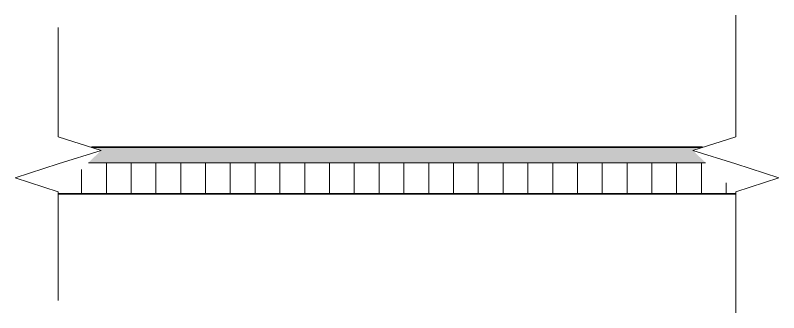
# Model space of a CAD drawing. Header units: millimetres. Extents: x -60946 to 138510, y -262288 to 24501.
# Drawn here: x 84813 to 86045, y -194608 to -194128 of the extents above; entities that cross this region are included whole.
import ezdxf

# ---------------------------------------------------------------- set-up
doc = ezdxf.new("R2010")
doc.units = ezdxf.units.MM
for name, color, linetype, lineweight in [('Аннотация', 7, 'Continuous', 20), ('Стены разрез', 7, 'Continuous', 35), ('Стены штриховка', 7, 'Continuous', 9), ('Узлы', 7, 'Continuous', 18)]:
    doc.layers.add(name, color=color, linetype=linetype, lineweight=lineweight)

# ---------------------------------------------------------------- blocks, each defined once
blk = doc.blocks.new('Family - ___-2739855-УО кладочный 4 эт')
at = {"layer": 'Стены разрез', "lineweight": 20, "true_color": 0x0080c0}
blk.add_hatch(color=142, dxfattribs=at).paths.add_polyline_path([(193, 4262.8), (172.3, 4282.8), (188.1, 4287.8), (-797.8, 4287.8), (-782.1, 4282.8), (-802.7, 4262.8), (172.3, 4262.8)])
at = {"layer": 'Стены разрез', "lineweight": 9, "true_color": 0x0080c0}
h = blk.add_hatch(dxfattribs=at)
h.set_pattern_fill('FP_10', color=142, style=0, pattern_type=2)
h.set_pattern_definition([(90, (0, 0), (-40, 2e-15), [])])
h.paths.add_polyline_path([(-782.1, 4212.8), (241.6, 4212.8), (241.6, 4215.7), (193, 4262.8), (-802.7, 4262.8), (-851.4, 4215.7), (-851.4, 4212.8)])
at = {"layer": 'Стены разрез'}
for p, q in [((188.1, 4287.8), (-797.8, 4287.8)), ((-851.4, 4212.8), (241.6, 4212.8))]:
    blk.add_line(p, q, dxfattribs=at)
at = {"layer": 'Стены штриховка'}
blk.add_line((193, 4262.8), (-802.7, 4262.8), dxfattribs=at)
blk = doc.blocks.new('ADSK_Обрыв_Линия1 - По умолчанию-2621347-УО кладочный 4 эт')
at = {"layer": 'Узлы', "lineweight": 20}
for p, q in [((10406.3, 5554.6), (10406.3, 5478.6)), ((10406.3, 5389.6), (10406.3, 5314.6))]:
    blk.add_line(p, q, dxfattribs=at)
blk = doc.blocks.new('ADSK_Обрыв_Линия1 - По умолчанию-2621349-УО кладочный 4 эт')
at = {"layer": 'Узлы', "lineweight": 20}
for p, q in [((9313.3, 5534.6), (9313.3, 5478.6)), ((9313.3, 5389.6), (9313.3, 5334.6))]:
    blk.add_line(p, q, dxfattribs=at)

msp = doc.modelspace()

# ---------------------------------------------------------------- linework, layer by layer
at = {"layer": 'Аннотация'}
for p, q in [((85975.3905, -194247.6856), (85975.3905, -194127.6856)), ((84882.4105, -194267.6856), (84882.4105, -194147.6856)), ((84882.4105, -194323.6856), (84951.6925, -194345.6856)), ((84882.4105, -194323.6856), (84951.6925, -194345.6856)), ((85975.3905, -194323.6856), (85906.1084, -194345.6856)), ((85975.3905, -194323.6856), (85906.1084, -194345.6856)), ((84882.4105, -194367.6856), (84951.6925, -194345.6856)), ((85975.3905, -194367.6856), (85906.1084, -194345.6856)), ((84813.0904, -194390.2091), (84882.4105, -194367.6856)), ((84813.0904, -194390.2091), (84882.4105, -194367.6856)), ((86044.7106, -194390.2091), (85975.3905, -194367.6856)), ((86044.7106, -194390.2091), (85975.3905, -194367.6856)), ((84882.4105, -194412.7326), (84813.0904, -194390.2091)), ((84882.4105, -194412.7326), (84813.0904, -194390.2091)), ((85975.3905, -194412.7326), (86044.7106, -194390.2091)), ((85975.3905, -194412.7326), (86044.7106, -194390.2091)), ((84882.4105, -194467.6856), (84882.4105, -194587.6856)), ((85975.3905, -194487.6856), (85975.3905, -194607.6856))]:
    msp.add_line(p, q, dxfattribs=at)

# ---------------------------------------------------------------- block references
at = {"lineweight": 20}
msp.add_blockref('Family - ___-2739855-УО кладочный 4 эт', (85733.7626, -198628.4604), dxfattribs=at)
at = {"layer": 'Узлы', "lineweight": 20}
for name in ['ADSK_Обрыв_Линия1 - По умолчанию-2621347-УО кладочный 4 эт', 'ADSK_Обрыв_Линия1 - По умолчанию-2621349-УО кладочный 4 эт']:
    msp.add_blockref(name, (75569.1263, -199802.324), dxfattribs=at)

doc.saveas('drawing.dxf')
